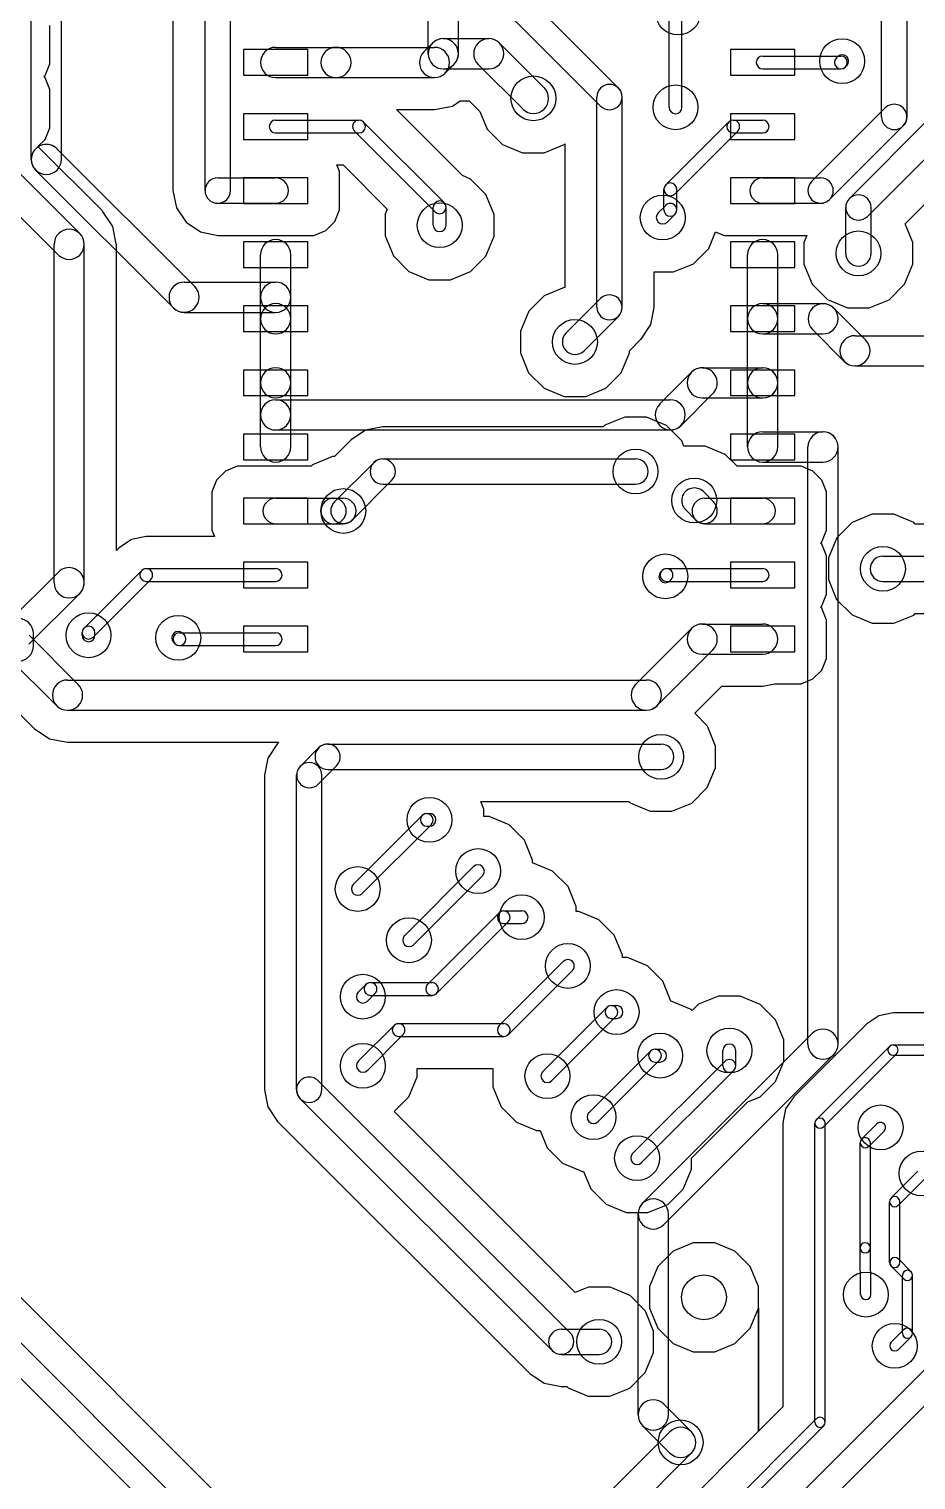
# Model space of a CAD drawing. Extents: x 34571 to 78815, y 19603 to 63847.
# Drawn here: x 54496 to 61416, y 41898 to 53221 of the extents above; entities that cross this region are included whole.
import ezdxf

# ---------------------------------------------------------------- set-up
doc = ezdxf.new("R2010")
doc.units = 0
doc.layers.add('BLACK', color=1, linetype='CONTINUOUS')

msp = doc.modelspace()

# ---------------------------------------------------------------- linework, layer by layer
at = {"layer": 'BLACK'}
for p, q in [((57610, 53028), (57610, 57282)), ((57846, 53028), (57846, 57282)), ((55619, 55654), (55619, 51960)), ((55619, 55654), (55619, 51960)), ((55869, 51960), (55869, 55654)), ((56067, 51960), (56067, 55654)), ((61148, 52535), (61148, 54627)), ((61346, 52535), (61346, 54627)), ((54513, 52204), (54513, 54100)), ((54749, 52204), (54749, 54100)), ((58119, 53736), (59095, 52760)), ((57979, 53596), (58955, 52620)), ((59490, 52610), (59490, 53330)), ((59590, 52610), (59590, 53330)), ((54659, 53049), (54659, 53249)), ((54659, 53049), (54659, 53249)), ((57577, 53043), (57645, 53111)), ((57728, 53146), (58082, 53146)), ((58166, 53111), (58514, 52763)), ((54659, 52950), (54659, 53049)), ((54659, 52950), (54659, 53049)), ((56670, 53060), (56170, 53060)), ((56170, 53060), (56170, 52860)), ((56420, 53078), (56890, 53078)), ((56670, 52860), (56670, 53060)), ((56891, 53078), (57659, 53078)), ((60470, 53060), (59970, 53060)), ((59970, 53060), (59970, 52860)), ((60220, 53010), (60830, 53010)), ((60470, 52860), (60470, 53060)), ((60805, 53005), (60795, 52995)), ((54621, 52859), (54659, 52950)), ((54621, 52859), (54659, 52950)), ((57728, 52910), (58082, 52910)), ((57743, 52877), (57811, 52945)), ((58000, 52945), (58348, 52597)), ((60220, 52910), (60830, 52910)), ((60875, 52935), (60865, 52925)), ((54612, 52850), (54621, 52859)), ((54612, 52850), (54621, 52859)), ((54621, 52841), (54612, 52850)), ((54621, 52841), (54612, 52850)), ((54659, 52749), (54621, 52841)), ((54659, 52749), (54621, 52841)), ((56170, 52860), (56670, 52860)), ((56420, 52842), (56890, 52842)), ((56891, 52842), (57659, 52842)), ((59970, 52860), (60470, 52860)), ((54659, 52549), (54659, 52749)), ((54659, 52549), (54659, 52749)), ((57801, 52620), (57860, 52660)), ((57801, 52620), (57860, 52660)), ((57860, 52660), (57931, 52660)), ((57860, 52660), (57931, 52660)), ((57931, 52660), (58013, 52578)), ((57931, 52660), (58013, 52578)), ((58926, 51050), (58926, 52690)), ((59124, 51050), (59124, 52690)), ((54659, 52450), (54659, 52549)), ((54659, 52450), (54659, 52549)), ((56670, 52560), (56170, 52560)), ((56170, 52560), (56170, 52360)), ((56670, 52360), (56670, 52560)), ((57877, 52077), (57362, 52592)), ((57362, 52592), (57660, 52592)), ((57877, 52077), (57362, 52592)), ((57362, 52592), (57660, 52592)), ((57660, 52592), (57801, 52620)), ((57660, 52592), (57801, 52620)), ((58013, 52578), (58070, 52440)), ((58013, 52578), (58070, 52440)), ((60470, 52560), (59970, 52560)), ((59970, 52560), (59970, 52360)), ((60470, 52360), (60470, 52560)), ((60602, 52031), (61176, 52605)), ((54621, 52359), (54659, 52450)), ((54621, 52359), (54659, 52450)), ((56420, 52510), (57070, 52510)), ((57664, 51795), (57035, 52424)), ((57735, 51866), (57106, 52495)), ((58070, 52440), (58190, 52320)), ((58070, 52440), (58190, 52320)), ((59465, 52006), (59954, 52495)), ((59536, 51935), (60025, 52424)), ((59990, 52510), (60220, 52510)), ((60742, 51891), (61316, 52465)), ((61533, 52535), (60897, 51899)), ((54565, 52304), (54621, 52359)), ((54565, 52304), (54621, 52359)), ((56170, 52360), (56670, 52360)), ((56420, 52410), (57070, 52410)), ((58190, 52320), (58346, 52255)), ((58190, 52320), (58346, 52255)), ((58515, 52255), (58671, 52319)), ((58515, 52255), (58671, 52319)), ((58671, 52319), (58676, 52324)), ((58671, 52319), (58676, 52324)), ((58676, 52324), (58676, 51204)), ((58676, 52324), (58676, 51204)), ((59970, 52360), (60470, 52360)), ((59990, 52410), (60220, 52410)), ((61673, 52395), (61037, 51759)), ((54891, 51625), (54244, 52272)), ((55069, 51801), (54565, 52304)), ((55069, 51801), (54565, 52304)), ((55789, 51212), (54714, 52287)), ((58346, 52255), (58515, 52255)), ((58346, 52255), (58515, 52255)), ((54724, 51458), (54077, 52105)), ((55622, 51045), (54547, 52120)), ((56919, 52109), (56897, 52160)), ((56897, 52160), (56946, 52160)), ((56919, 52109), (56897, 52160)), ((56897, 52160), (56946, 52160)), ((56919, 51909), (56919, 52109)), ((56919, 51909), (56919, 52109)), ((56946, 52160), (57291, 51815)), ((56946, 52160), (57291, 51815)), ((55968, 52059), (56420, 52059)), ((56670, 52060), (56170, 52060)), ((56170, 52060), (56170, 51860)), ((56670, 51860), (56670, 52060)), ((57941, 52050), (57877, 52077)), ((57941, 52050), (57877, 52077)), ((58061, 51930), (57941, 52050)), ((58061, 51930), (57941, 52050)), ((60470, 52060), (59970, 52060)), ((59970, 52060), (59970, 51860)), ((60220, 52059), (60672, 52059)), ((60470, 51860), (60470, 52060)), ((55619, 51960), (55646, 51826)), ((55619, 51960), (55646, 51826)), ((55968, 51861), (56420, 51861)), ((56170, 51860), (56670, 51860)), ((56919, 51810), (56919, 51909)), ((56919, 51810), (56919, 51909)), ((58125, 51774), (58061, 51930)), ((58125, 51774), (58061, 51930)), ((59450, 51810), (59450, 51970)), ((59550, 51810), (59550, 51970)), ((59970, 51860), (60470, 51860)), ((60220, 51861), (60672, 51861)), ((61332, 51700), (61522, 51891)), ((61332, 51700), (61522, 51891)), ((55069, 51800), (55069, 51801)), ((55069, 51800), (55069, 51801)), ((55149, 51681), (55069, 51800)), ((55149, 51681), (55069, 51800)), ((55646, 51826), (55721, 51713)), ((55646, 51826), (55721, 51713)), ((56881, 51719), (56919, 51810)), ((56881, 51719), (56919, 51810)), ((57291, 51815), (57275, 51775)), ((57291, 51815), (57275, 51775)), ((57275, 51775), (57275, 51606)), ((57275, 51775), (57275, 51606)), ((57650, 51690), (57650, 51830)), ((57750, 51690), (57750, 51830)), ((58125, 51605), (58125, 51774)), ((58125, 51605), (58125, 51774)), ((59405, 51786), (59464, 51845)), ((59476, 51715), (59535, 51774)), ((60868, 51470), (60868, 51828)), ((61066, 51470), (61066, 51828)), ((55176, 51541), (55149, 51681)), ((55176, 51541), (55149, 51681)), ((55721, 51713), (55834, 51638)), ((55721, 51713), (55834, 51638)), ((55834, 51638), (55968, 51611)), ((55834, 51638), (55968, 51611)), ((56719, 51611), (56811, 51649)), ((56719, 51611), (56811, 51649)), ((56811, 51649), (56881, 51719)), ((56811, 51649), (56881, 51719)), ((59800, 51509), (59853, 51639)), ((59800, 51509), (59853, 51639)), ((59853, 51639), (59920, 51611)), ((59853, 51639), (59920, 51611)), ((61392, 51554), (61332, 51700)), ((61392, 51554), (61332, 51700)), ((54691, 48900), (54691, 51540)), ((54927, 48900), (54927, 51540)), ((55177, 51540), (55176, 51541)), ((55177, 51540), (55176, 51541)), ((55177, 49151), (55177, 51540)), ((55177, 49151), (55177, 51540)), ((55968, 51611), (56120, 51611)), ((55968, 51611), (56120, 51611)), ((56120, 51611), (56219, 51611)), ((56120, 51611), (56219, 51611)), ((56670, 51560), (56170, 51560)), ((56170, 51560), (56170, 51360)), ((56219, 51611), (56420, 51611)), ((56219, 51611), (56420, 51611)), ((56420, 51611), (56719, 51611)), ((56420, 51611), (56719, 51611)), ((56670, 51360), (56670, 51560)), ((57275, 51606), (57339, 51450)), ((57275, 51606), (57339, 51450)), ((58060, 51449), (58125, 51605)), ((58060, 51449), (58125, 51605)), ((59920, 51611), (60019, 51611)), ((59920, 51611), (60019, 51611)), ((60470, 51560), (59970, 51560)), ((59970, 51560), (59970, 51360)), ((60019, 51611), (60220, 51611)), ((60019, 51611), (60220, 51611)), ((60220, 51611), (60519, 51611)), ((60220, 51611), (60519, 51611)), ((60470, 51360), (60470, 51560)), ((60519, 51611), (60565, 51611)), ((60519, 51611), (60565, 51611)), ((60565, 51611), (60542, 51555)), ((60565, 51611), (60542, 51555)), ((60542, 51555), (60542, 51386)), ((60542, 51555), (60542, 51386)), ((61392, 51385), (61392, 51554)), ((61392, 51385), (61392, 51554)), ((56302, 51128), (56302, 51460)), ((56538, 51128), (56538, 51460)), ((57339, 51450), (57459, 51330)), ((57339, 51450), (57459, 51330)), ((57940, 51329), (58060, 51449)), ((57940, 51329), (58060, 51449)), ((59680, 51389), (59800, 51509)), ((59680, 51389), (59800, 51509)), ((60102, 50960), (60102, 51460)), ((60338, 50960), (60338, 51460)), ((56170, 51360), (56670, 51360)), ((57459, 51330), (57615, 51265)), ((57459, 51330), (57615, 51265)), ((57784, 51265), (57940, 51329)), ((57784, 51265), (57940, 51329)), ((59374, 51049), (59374, 51325)), ((59374, 51325), (59524, 51325)), ((59374, 51049), (59374, 51325)), ((59374, 51325), (59524, 51325)), ((59524, 51325), (59680, 51389)), ((59524, 51325), (59680, 51389)), ((59970, 51360), (60470, 51360)), ((60542, 51386), (60606, 51230)), ((60542, 51386), (60606, 51230)), ((61327, 51229), (61392, 51385)), ((61327, 51229), (61392, 51385)), ((55706, 51246), (56420, 51246)), ((57615, 51265), (57784, 51265)), ((57615, 51265), (57784, 51265)), ((58671, 51204), (58515, 51140)), ((58671, 51204), (58515, 51140)), ((58676, 51204), (58671, 51204)), ((58676, 51204), (58671, 51204)), ((60606, 51230), (60726, 51110)), ((60606, 51230), (60726, 51110)), ((61207, 51109), (61327, 51229)), ((61207, 51109), (61327, 51229)), ((56302, 50960), (56302, 51128)), ((56538, 50960), (56538, 51128)), ((58515, 51140), (58395, 51020)), ((58515, 51140), (58395, 51020)), ((58954, 51118), (58686, 50850)), ((60220, 51078), (60690, 51078)), ((60726, 51110), (60882, 51045)), ((60726, 51110), (60882, 51045)), ((61051, 51045), (61207, 51109)), ((61051, 51045), (61207, 51109)), ((55706, 51010), (56420, 51010)), ((56670, 51060), (56170, 51060)), ((56170, 51060), (56170, 50860)), ((56302, 50460), (56302, 50960)), ((56538, 50460), (56538, 50960)), ((56670, 50860), (56670, 51060)), ((58395, 51020), (58330, 50864)), ((58395, 51020), (58330, 50864)), ((59094, 50978), (58826, 50710)), ((59347, 50915), (59374, 51048)), ((59347, 50915), (59374, 51048)), ((59374, 51048), (59373, 51049)), ((59373, 51049), (59374, 51049)), ((59374, 51048), (59373, 51049)), ((59373, 51049), (59374, 51049)), ((60470, 51060), (59970, 51060)), ((59970, 51060), (59970, 50860)), ((60102, 50460), (60102, 50960)), ((60338, 50460), (60338, 50960)), ((60470, 50860), (60470, 51060)), ((60775, 51043), (61024, 50794)), ((60882, 51045), (61051, 51045)), ((60882, 51045), (61051, 51045)), ((56170, 50860), (56670, 50860)), ((58330, 50864), (58330, 50695)), ((58330, 50864), (58330, 50695)), ((59272, 50802), (59347, 50915)), ((59272, 50802), (59347, 50915)), ((59970, 50860), (60470, 50860)), ((60220, 50842), (60690, 50842)), ((60608, 50876), (60857, 50627)), ((59180, 50711), (59269, 50801)), ((59180, 50711), (59269, 50801)), ((59269, 50801), (59271, 50802)), ((59269, 50801), (59271, 50802)), ((59271, 50802), (59272, 50802)), ((59271, 50802), (59272, 50802)), ((60941, 50828), (63619, 50828)), ((58330, 50695), (58394, 50539)), ((58330, 50695), (58394, 50539)), ((59115, 50538), (59180, 50694)), ((59115, 50538), (59180, 50694)), ((59180, 50694), (59180, 50711)), ((59180, 50694), (59180, 50711)), ((56670, 50560), (56170, 50560)), ((56170, 50560), (56170, 50360)), ((56670, 50360), (56670, 50560)), ((58394, 50539), (58514, 50419)), ((58394, 50539), (58514, 50419)), ((58995, 50418), (59115, 50538)), ((58995, 50418), (59115, 50538)), ((59416, 50294), (59665, 50543)), ((59749, 50578), (60219, 50578)), ((60470, 50560), (59970, 50560)), ((59970, 50560), (59970, 50360)), ((60470, 50360), (60470, 50560)), ((60941, 50592), (63619, 50592)), ((56302, 50210), (56302, 50460)), ((56538, 50210), (56538, 50460)), ((58514, 50419), (58670, 50354)), ((58514, 50419), (58670, 50354)), ((58839, 50354), (58995, 50418)), ((58839, 50354), (58995, 50418)), ((60102, 49960), (60102, 50460)), ((60338, 49960), (60338, 50460)), ((56170, 50360), (56670, 50360)), ((56420, 50328), (59498, 50328)), ((58670, 50354), (58839, 50354)), ((58670, 50354), (58839, 50354)), ((59583, 50127), (59832, 50376)), ((59749, 50342), (60219, 50342)), ((59970, 50360), (60470, 50360)), ((56302, 49960), (56302, 50210)), ((56538, 49960), (56538, 50210)), ((59144, 50193), (58988, 50129)), ((59144, 50193), (58988, 50129)), ((59313, 50193), (59144, 50193)), ((59313, 50193), (59144, 50193)), ((59469, 50128), (59313, 50193)), ((59469, 50128), (59313, 50193)), ((56670, 50060), (56170, 50060)), ((56170, 50060), (56170, 49860)), ((56420, 50092), (59498, 50092)), ((56670, 49860), (56670, 50060)), ((57122, 50090), (57009, 50015)), ((57122, 50090), (57009, 50015)), ((57256, 50117), (57122, 50090)), ((57256, 50117), (57122, 50090)), ((58976, 50117), (57256, 50117)), ((58976, 50117), (57256, 50117)), ((58988, 50129), (58976, 50117)), ((58988, 50129), (58976, 50117)), ((59589, 50008), (59469, 50128)), ((59589, 50008), (59469, 50128)), ((60470, 50060), (59970, 50060)), ((59970, 50060), (59970, 49860)), ((60220, 50078), (60690, 50078)), ((60470, 49860), (60470, 50060)), ((57007, 50013), (56879, 49885)), ((57007, 50013), (56879, 49885)), ((57009, 50015), (57007, 50013)), ((57009, 50015), (57007, 50013)), ((59605, 49967), (59589, 50008)), ((59605, 49967), (59589, 50008)), ((59771, 49967), (59605, 49967)), ((59771, 49967), (59605, 49967)), ((59927, 49902), (59771, 49967)), ((59927, 49902), (59771, 49967)), ((60573, 45300), (60573, 49960)), ((60809, 45300), (60809, 49960)), ((56170, 49860), (56670, 49860)), ((56708, 49821), (56696, 49809)), ((56708, 49821), (56696, 49809)), ((56864, 49885), (56708, 49821)), ((56864, 49885), (56708, 49821)), ((56879, 49885), (56864, 49885)), ((56879, 49885), (56864, 49885)), ((57185, 49837), (56879, 49531)), ((57256, 49867), (59228, 49867)), ((60020, 49809), (59927, 49902)), ((60020, 49809), (59927, 49902)), ((59970, 49860), (60470, 49860)), ((60220, 49842), (60690, 49842)), ((56029, 49771), (55959, 49701)), ((56029, 49771), (55959, 49701)), ((56121, 49809), (56029, 49771)), ((56121, 49809), (56029, 49771)), ((56420, 49809), (56121, 49809)), ((56420, 49809), (56121, 49809)), ((56621, 49809), (56420, 49809)), ((56621, 49809), (56420, 49809)), ((56696, 49809), (56621, 49809)), ((56696, 49809), (56621, 49809)), ((60220, 49809), (60020, 49809)), ((60220, 49809), (60020, 49809)), ((60421, 49809), (60220, 49809)), ((60421, 49809), (60220, 49809)), ((60520, 49809), (60421, 49809)), ((60520, 49809), (60421, 49809)), ((60611, 49771), (60520, 49809)), ((60611, 49771), (60520, 49809)), ((60681, 49701), (60611, 49771)), ((60681, 49701), (60611, 49771)), ((55959, 49701), (55921, 49610)), ((55959, 49701), (55921, 49610)), ((55921, 49610), (55921, 49511)), ((55921, 49610), (55921, 49511)), ((57325, 49697), (57019, 49391)), ((57256, 49669), (59228, 49669)), ((59837, 49531), (59757, 49611)), ((60719, 49609), (60681, 49701)), ((60719, 49609), (60681, 49701)), ((60719, 49409), (60719, 49609)), ((60719, 49409), (60719, 49609)), ((55921, 49511), (55921, 49311)), ((55921, 49511), (55921, 49311)), ((56670, 49560), (56170, 49560)), ((56170, 49560), (56170, 49360)), ((56420, 49559), (56872, 49559)), ((56670, 49360), (56670, 49560)), ((56872, 49559), (56948, 49559)), ((59768, 49559), (60220, 49559)), ((60470, 49560), (59970, 49560)), ((59970, 49560), (59970, 49360)), ((60470, 49360), (60470, 49560)), ((59697, 49391), (59617, 49471)), ((60719, 49310), (60719, 49409)), ((60719, 49310), (60719, 49409)), ((60918, 49370), (60798, 49250)), ((60918, 49370), (60798, 49250)), ((61074, 49434), (60918, 49370)), ((61074, 49434), (60918, 49370)), ((61243, 49434), (61074, 49434)), ((61243, 49434), (61074, 49434)), ((61399, 49369), (61243, 49434)), ((61399, 49369), (61243, 49434)), ((61410, 49358), (61399, 49369)), ((61410, 49358), (61399, 49369)), ((55410, 49260), (55295, 49237)), ((55410, 49260), (55295, 49237)), ((55942, 49260), (55410, 49260)), ((55942, 49260), (55410, 49260)), ((55921, 49311), (55942, 49260)), ((55921, 49311), (55942, 49260)), ((56170, 49360), (56670, 49360)), ((56420, 49361), (56872, 49361)), ((56872, 49361), (56948, 49361)), ((59768, 49361), (60220, 49361)), ((59970, 49360), (60470, 49360)), ((60681, 49219), (60719, 49310)), ((60681, 49219), (60719, 49310)), ((61652, 49358), (61410, 49358)), ((61652, 49358), (61410, 49358)), ((55198, 49172), (55177, 49151)), ((55198, 49172), (55177, 49151)), ((55295, 49237), (55198, 49172)), ((55295, 49237), (55198, 49172)), ((60672, 49210), (60681, 49219)), ((60672, 49210), (60681, 49219)), ((60681, 49201), (60672, 49210)), ((60681, 49201), (60672, 49210)), ((60719, 49109), (60681, 49201)), ((60719, 49109), (60681, 49201)), ((60798, 49250), (60733, 49094)), ((60798, 49250), (60733, 49094)), ((56670, 49060), (56170, 49060)), ((56170, 49060), (56170, 48860)), ((56670, 48860), (56670, 49060)), ((60470, 49060), (59970, 49060)), ((59970, 49060), (59970, 48860)), ((60470, 48860), (60470, 49060)), ((60719, 48909), (60719, 49109)), ((60719, 48909), (60719, 49109)), ((60733, 49094), (60733, 48925)), ((60733, 49094), (60733, 48925)), ((61158, 49108), (61796, 49108)), ((54329, 48587), (54725, 48983)), ((54925, 48545), (55375, 48995)), ((54995, 48475), (55445, 48925)), ((55410, 49010), (56420, 49010)), ((59425, 48985), (59435, 48995)), ((59470, 49010), (60220, 49010)), ((59495, 48915), (59505, 48925)), ((60733, 48925), (60797, 48769)), ((60733, 48925), (60797, 48769)), ((54495, 48421), (54891, 48817)), ((55410, 48910), (56420, 48910)), ((56170, 48860), (56670, 48860)), ((59470, 48910), (60220, 48910)), ((59970, 48860), (60470, 48860)), ((60681, 48719), (60719, 48810)), ((60681, 48719), (60719, 48810)), ((60719, 48810), (60719, 48909)), ((60719, 48810), (60719, 48909)), ((61158, 48910), (61796, 48910)), ((60672, 48710), (60681, 48719)), ((60672, 48710), (60681, 48719)), ((60681, 48701), (60672, 48710)), ((60681, 48701), (60672, 48710)), ((60719, 48609), (60681, 48701)), ((60719, 48609), (60681, 48701)), ((60797, 48769), (60917, 48649)), ((60797, 48769), (60917, 48649)), ((59749, 48578), (60219, 48578)), ((60719, 48409), (60719, 48609)), ((60719, 48409), (60719, 48609)), ((60917, 48649), (61073, 48584)), ((60917, 48649), (61073, 48584)), ((61073, 48584), (61242, 48584)), ((61073, 48584), (61242, 48584)), ((61242, 48584), (61398, 48648)), ((61242, 48584), (61398, 48648)), ((61398, 48648), (61410, 48660)), ((61398, 48648), (61410, 48660)), ((61410, 48660), (61797, 48660)), ((61410, 48660), (61797, 48660)), ((54879, 48107), (54496, 48490)), ((54530, 48407), (54530, 48503)), ((54910, 48490), (54910, 48510)), ((55010, 48490), (55010, 48510)), ((55670, 48510), (56420, 48510)), ((55695, 48505), (55705, 48495)), ((56670, 48560), (56170, 48560)), ((56170, 48560), (56170, 48360)), ((56670, 48360), (56670, 48560)), ((59665, 48544), (59228, 48107)), ((60470, 48560), (59970, 48560)), ((59970, 48560), (59970, 48360)), ((60470, 48360), (60470, 48560)), ((55625, 48435), (55635, 48425)), ((55670, 48410), (56420, 48410)), ((56170, 48360), (56670, 48360)), ((59832, 48377), (59395, 47940)), ((59970, 48360), (60470, 48360)), ((60719, 48310), (60719, 48409)), ((60719, 48310), (60719, 48409)), ((54712, 47940), (54329, 48323)), ((59749, 48342), (60219, 48342)), ((60681, 48219), (60719, 48310)), ((60681, 48219), (60719, 48310)), ((54152, 48147), (54536, 47763)), ((54152, 48147), (54536, 47763)), ((54796, 48141), (59312, 48141)), ((60519, 48111), (60611, 48149)), ((60519, 48111), (60611, 48149)), ((60611, 48149), (60681, 48219)), ((60611, 48149), (60681, 48219)), ((59690, 47881), (59901, 48092)), ((59690, 47881), (59901, 48092)), ((59901, 48092), (60220, 48092)), ((59901, 48092), (60220, 48092)), ((60220, 48092), (60315, 48111)), ((60220, 48092), (60315, 48111)), ((60315, 48111), (60519, 48111)), ((60315, 48111), (60519, 48111)), ((54796, 47905), (59312, 47905)), ((59789, 47782), (59690, 47881)), ((59789, 47782), (59690, 47881)), ((59853, 47626), (59789, 47782)), ((59853, 47626), (59789, 47782)), ((54536, 47763), (54655, 47683)), ((54536, 47763), (54655, 47683)), ((54655, 47683), (54796, 47655)), ((54655, 47683), (54796, 47655)), ((54796, 47655), (56445, 47655)), ((54796, 47655), (56445, 47655)), ((56435, 47645), (56360, 47532)), ((56435, 47645), (56360, 47532)), ((56445, 47655), (56435, 47645)), ((56445, 47655), (56435, 47645)), ((56613, 47469), (56755, 47611)), ((56826, 47641), (59428, 47641)), ((59853, 47457), (59853, 47626)), ((59853, 47457), (59853, 47626)), ((56360, 47532), (56333, 47398)), ((56360, 47532), (56333, 47398)), ((56753, 47329), (56895, 47471)), ((56826, 47443), (59428, 47443)), ((59788, 47301), (59853, 47457)), ((59788, 47301), (59853, 47457)), ((56333, 47398), (56333, 44944)), ((56333, 47398), (56333, 44944)), ((56583, 44944), (56583, 47398)), ((56781, 44944), (56781, 47398)), ((59668, 47181), (59788, 47301)), ((59668, 47181), (59788, 47301)), ((58045, 47134), (58020, 47193)), ((58020, 47193), (59176, 47193)), ((58045, 47134), (58020, 47193)), ((58020, 47193), (59176, 47193)), ((58045, 47075), (58045, 47134)), ((58045, 47075), (58045, 47134)), ((59176, 47193), (59187, 47182)), ((59176, 47193), (59187, 47182)), ((59187, 47182), (59343, 47117)), ((59187, 47182), (59343, 47117)), ((59343, 47117), (59512, 47117)), ((59343, 47117), (59512, 47117)), ((59512, 47117), (59668, 47181)), ((59512, 47117), (59668, 47181)), ((57025, 46546), (57564, 47085)), ((57096, 46475), (57635, 47014)), ((57600, 47100), (57620, 47100)), ((57600, 47000), (57620, 47000)), ((58085, 47075), (58045, 47075)), ((58085, 47075), (58045, 47075)), ((58241, 47010), (58085, 47075)), ((58241, 47010), (58085, 47075)), ((58361, 46890), (58241, 47010)), ((58361, 46890), (58241, 47010)), ((58425, 46734), (58361, 46890)), ((58425, 46734), (58361, 46890)), ((57964, 46685), (57425, 46146)), ((58425, 46715), (58425, 46734)), ((58425, 46715), (58425, 46734)), ((58581, 46650), (58425, 46715)), ((58581, 46650), (58425, 46715)), ((58701, 46530), (58581, 46650)), ((58701, 46530), (58581, 46650)), ((58035, 46614), (57496, 46075)), ((58765, 46374), (58701, 46530)), ((58765, 46374), (58701, 46530)), ((57605, 45766), (58164, 46325)), ((58200, 46340), (58340, 46340)), ((58765, 46335), (58765, 46374)), ((58765, 46335), (58765, 46374)), ((58785, 46335), (58765, 46335)), ((58785, 46335), (58765, 46335)), ((58941, 46270), (58785, 46335)), ((58941, 46270), (58785, 46335)), ((57676, 45695), (58235, 46254)), ((58200, 46240), (58340, 46240)), ((59061, 46150), (58941, 46270)), ((59061, 46150), (58941, 46270)), ((59125, 45994), (59061, 46150)), ((59125, 45994), (59061, 46150)), ((59125, 45975), (59125, 45994)), ((59125, 45975), (59125, 45994)), ((59165, 45975), (59125, 45975)), ((59165, 45975), (59125, 45975)), ((59321, 45910), (59165, 45975)), ((59321, 45910), (59165, 45975)), ((58165, 45446), (58664, 45945)), ((58236, 45375), (58735, 45874)), ((59441, 45790), (59321, 45910)), ((59441, 45790), (59321, 45910)), ((57065, 45706), (57124, 45765)), ((57160, 45780), (57640, 45780)), ((59504, 45635), (59441, 45790)), ((59504, 45635), (59441, 45790)), ((57136, 45635), (57195, 45694)), ((57160, 45680), (57640, 45680)), ((59505, 45635), (59504, 45635)), ((59505, 45635), (59504, 45635)), ((59661, 45570), (59505, 45635)), ((59661, 45570), (59505, 45635)), ((59876, 45675), (59720, 45611)), ((59876, 45675), (59720, 45611)), ((60045, 45675), (59876, 45675)), ((60045, 45675), (59876, 45675)), ((60201, 45610), (60045, 45675)), ((60201, 45610), (60045, 45675)), ((58505, 45086), (59004, 45585)), ((59040, 45600), (59080, 45600)), ((59670, 45561), (59661, 45570)), ((59670, 45561), (59661, 45570)), ((59720, 45611), (59670, 45561)), ((59720, 45611), (59670, 45561)), ((60321, 45490), (60201, 45610)), ((60321, 45490), (60201, 45610)), ((61126, 45521), (61032, 45458)), ((61126, 45521), (61032, 45458)), ((61237, 45543), (61126, 45521)), ((61237, 45543), (61126, 45521)), ((61824, 45543), (61237, 45543)), ((61824, 45543), (61237, 45543)), ((57065, 45166), (57344, 45445)), ((57380, 45460), (58200, 45460)), ((58576, 45015), (59075, 45514)), ((59040, 45500), (59080, 45500)), ((60385, 45334), (60321, 45490)), ((60385, 45334), (60321, 45490)), ((61032, 45458), (60462, 44888)), ((61032, 45458), (60462, 44888)), ((57136, 45095), (57415, 45374)), ((57380, 45360), (58200, 45360)), ((60606, 45382), (59283, 44059)), ((60385, 45165), (60385, 45334)), ((60385, 45165), (60385, 45334)), ((61237, 45293), (61943, 45293)), ((58865, 44766), (59344, 45245)), ((59380, 45260), (59420, 45260)), ((60773, 45215), (59450, 43892)), ((59910, 45130), (59910, 45250)), ((60010, 45130), (60010, 45250)), ((60639, 44711), (61209, 45281)), ((60695, 44655), (61265, 45225)), ((61237, 45213), (61943, 45213)), ((57525, 45045), (57525, 45110)), ((57525, 45110), (58115, 45110)), ((57525, 45045), (57525, 45110)), ((57525, 45110), (58115, 45110)), ((58115, 45110), (58115, 44966)), ((58115, 45110), (58115, 44966)), ((58936, 44695), (59415, 45174)), ((59205, 44445), (59925, 45165)), ((59275, 44375), (59995, 45095)), ((59380, 45160), (59420, 45160)), ((60320, 45009), (60385, 45165)), ((60320, 45009), (60385, 45165)), ((58718, 43048), (56752, 45014)), ((57460, 44889), (57525, 45045)), ((57460, 44889), (57525, 45045)), ((58115, 44966), (58179, 44810)), ((58115, 44966), (58179, 44810)), ((60200, 44889), (60320, 45009)), ((60200, 44889), (60320, 45009)), ((56333, 44944), (56360, 44810)), ((56333, 44944), (56360, 44810)), ((58578, 42908), (56612, 44874)), ((57345, 44775), (57460, 44889)), ((57345, 44775), (57460, 44889)), ((59665, 44411), (60103, 44850)), ((59665, 44411), (60103, 44850)), ((60103, 44850), (60200, 44889)), ((60103, 44850), (60200, 44889)), ((60462, 44888), (60399, 44794)), ((60462, 44888), (60399, 44794)), ((56360, 44810), (56435, 44697)), ((56360, 44810), (56435, 44697)), ((58758, 43361), (57345, 44775)), ((58758, 43361), (57345, 44775)), ((58179, 44810), (58299, 44690)), ((58179, 44810), (58299, 44690)), ((60399, 44794), (60377, 44683)), ((60399, 44794), (60377, 44683)), ((56435, 44697), (58400, 42733)), ((56435, 44697), (58400, 42733)), ((58299, 44690), (58455, 44625)), ((58299, 44690), (58455, 44625)), ((58455, 44625), (58483, 44625)), ((58455, 44625), (58483, 44625)), ((58483, 44625), (58539, 44490)), ((58483, 44625), (58539, 44490)), ((60377, 44683), (60377, 42469)), ((60377, 44683), (60377, 42469)), ((60627, 42349), (60627, 44683)), ((60707, 42349), (60707, 44683)), ((60992, 44559), (61111, 44678)), ((61049, 44502), (61168, 44621)), ((60980, 43710), (60980, 44530)), ((61060, 43710), (61060, 44530)), ((58539, 44490), (58659, 44370)), ((58539, 44490), (58659, 44370)), ((59665, 44325), (59665, 44411)), ((59665, 44325), (59665, 44411)), ((58659, 44370), (58815, 44305)), ((58659, 44370), (58815, 44305)), ((58815, 44305), (58823, 44305)), ((58815, 44305), (58823, 44305)), ((58823, 44305), (58879, 44170)), ((58823, 44305), (58879, 44170)), ((59600, 44169), (59665, 44325)), ((59600, 44169), (59665, 44325)), ((61431, 44308), (61222, 44099)), ((57317, 40436), (53569, 44185)), ((57317, 40436), (53569, 44185)), ((58879, 44170), (58999, 44050)), ((58879, 44170), (58999, 44050)), ((59480, 44049), (59600, 44169)), ((59480, 44049), (59600, 44169)), ((61488, 44251), (61279, 44042)), ((57142, 40258), (53290, 44110)), ((58999, 44050), (59155, 43985)), ((58999, 44050), (59155, 43985)), ((59324, 43985), (59480, 44049)), ((59324, 43985), (59480, 44049)), ((61210, 43596), (61210, 44070)), ((61290, 43596), (61290, 44070)), ((57002, 40118), (53150, 43970)), ((59155, 43985), (59324, 43985)), ((59155, 43985), (59324, 43985)), ((59248, 42406), (59248, 43974)), ((59484, 42406), (59484, 43974)), ((59678, 43749), (59522, 43685)), ((59678, 43749), (59522, 43685)), ((59847, 43749), (59678, 43749)), ((59847, 43749), (59678, 43749)), ((60003, 43684), (59847, 43749)), ((60003, 43684), (59847, 43749)), ((60984, 43346), (60980, 43709)), ((61064, 43347), (61060, 43710)), ((59522, 43685), (59402, 43565)), ((59522, 43685), (59402, 43565)), ((60123, 43564), (60003, 43684)), ((60123, 43564), (60003, 43684)), ((61279, 43623), (61378, 43524)), ((59402, 43565), (59337, 43409)), ((59402, 43565), (59337, 43409)), ((60187, 43408), (60123, 43564)), ((60187, 43408), (60123, 43564)), ((61222, 43566), (61321, 43467)), ((61310, 43045), (61310, 43495)), ((61390, 43045), (61390, 43495)), ((58860, 43402), (58758, 43361)), ((58860, 43402), (58758, 43361)), ((59029, 43402), (58860, 43402)), ((59029, 43402), (58860, 43402)), ((59185, 43337), (59029, 43402)), ((59185, 43337), (59029, 43402)), ((59337, 43409), (59337, 43240)), ((59337, 43409), (59337, 43240)), ((60187, 43239), (60187, 43408)), ((60187, 43239), (60187, 43408)), ((59305, 43217), (59185, 43337)), ((59305, 43217), (59185, 43337)), ((59369, 43061), (59305, 43217)), ((59369, 43061), (59305, 43217)), ((59337, 43240), (59401, 43084)), ((59337, 43240), (59401, 43084)), ((60122, 43083), (60187, 43239)), ((60122, 43083), (60187, 43239)), ((60187, 42279), (60187, 43239)), ((60187, 43239), (60187, 42279)), ((60187, 42279), (60187, 43239)), ((60187, 43239), (60187, 42279)), ((58649, 43076), (58943, 43076)), ((59369, 42892), (59369, 43061)), ((59369, 42892), (59369, 43061)), ((59401, 43084), (59521, 42964)), ((59401, 43084), (59521, 42964)), ((60002, 42963), (60122, 43083)), ((60002, 42963), (60122, 43083)), ((61321, 43073), (61222, 42974)), ((59521, 42964), (59677, 42899)), ((59521, 42964), (59677, 42899)), ((59846, 42899), (60002, 42963)), ((59846, 42899), (60002, 42963)), ((61686, 42963), (59854, 41131)), ((61378, 43016), (61279, 42917)), ((58649, 42878), (58943, 42878)), ((59304, 42736), (59369, 42892)), ((59304, 42736), (59369, 42892)), ((59677, 42899), (59846, 42899)), ((59677, 42899), (59846, 42899)), ((61826, 42823), (59994, 40991)), ((58400, 42733), (58402, 42730)), ((58400, 42733), (58402, 42730)), ((58402, 42730), (58515, 42655)), ((58402, 42730), (58515, 42655)), ((59184, 42616), (59304, 42736)), ((59184, 42616), (59304, 42736)), ((58515, 42655), (58516, 42655)), ((58515, 42655), (58516, 42655)), ((58516, 42655), (58582, 42642)), ((58516, 42655), (58582, 42642)), ((58582, 42642), (58648, 42628)), ((58582, 42642), (58648, 42628)), ((58648, 42628), (58648, 42629)), ((58648, 42629), (58649, 42628)), ((58648, 42628), (58648, 42629)), ((58648, 42629), (58649, 42628)), ((58649, 42628), (58692, 42628)), ((58649, 42628), (58692, 42628)), ((58692, 42628), (58703, 42617)), ((58692, 42628), (58703, 42617)), ((58703, 42617), (58859, 42552)), ((58703, 42617), (58859, 42552)), ((59028, 42552), (59184, 42616)), ((59028, 42552), (59184, 42616)), ((58859, 42552), (59028, 42552)), ((58859, 42552), (59028, 42552)), ((59450, 42489), (59663, 42276)), ((60377, 42469), (60187, 42279)), ((60377, 42469), (60187, 42279)), ((59353, 41091), (60638, 42376)), ((59496, 42275), (57917, 40696)), ((60187, 42279), (59176, 41267)), ((60187, 42279), (59176, 41267)), ((59283, 42322), (59496, 42109)), ((59410, 41034), (60695, 42319)), ((59663, 42108), (58084, 40529))]:
    msp.add_line(p, q, dxfattribs=at)
for centre in [(59560, 53350), (60840, 52970), (58431, 52680), (59540, 52610), (57700, 51690), (59440, 51750), (60967, 51470), (58755, 50779), (59228, 49768), (59686, 49542), (56948, 49460), (61158, 49009), (59460, 48950), (54960, 48490), (55660, 48470), (59428, 47542), (57620, 47050), (58000, 46650), (57060, 46510), (58340, 46290), (57460, 46110), (58700, 45910), (57100, 45670), (59080, 45550), (59960, 45250), (57100, 45130), (59420, 45210), (58540, 45050), (58900, 44730), (61140, 44650), (59240, 44410), (61460, 44290), (59762, 43324), (61025, 43345), (58944, 42977), (61250, 42945), (59580, 42192)]:
    msp.add_circle(centre, 175, dxfattribs=at)
for centre, radius, start, end in [((57728, 53028), 118, 90, 270), ((57728, 53028), 118, 315, 495), ((58083, 53028), 118, 45, 225), ((58082, 53028), 118, 270, 450), ((56420, 52960), 118, 90, 270), ((56891, 52960), 118, 90, 270), ((56890, 52960), 118, 270, 450), ((57660, 52960), 118, 135, 315), ((57728, 53028), 118, 180, 360), ((57659, 52960), 118, 270, 450), ((60220, 52960), 50, 90, 270), ((60830, 52960), 50, 135, 315), ((60840, 52970), 50, -45, 135), ((60830, 52960), 50, 270, 450), ((58431, 52680), 118, 225, 405), ((59025, 52690), 99, 360, 540), ((59025, 52690), 99, 225, 405), ((59540, 52610), 50, 180, 360), ((61246, 52535), 99, 315, 495), ((56420, 52460), 50, 90, 270), ((57070, 52460), 50, 405, 585), ((57070, 52460), 50, 270, 450), ((59990, 52460), 50, 90, 270), ((59990, 52460), 50, 315, 495), ((60220, 52460), 50, 270, 450), ((61247, 52535), 99, 180, 360), ((54631, 52203), 118, 405, 585), ((54631, 52204), 118, 180, 360), ((55968, 51960), 99, 90, 270), ((56420, 51960), 99, 270, 450), ((59500, 51970), 50, 360, 540), ((59500, 51970), 50, 135, 315), ((60220, 51960), 99, 90, 270), ((60672, 51961), 99, 135, 315), ((60672, 51960), 99, 270, 450), ((55968, 51960), 99, 180, 360), ((57700, 51830), 50, 360, 540), ((57700, 51830), 50, 225, 405), ((59500, 51810), 50, 315, 495), ((60967, 51828), 99, 360, 540), ((60967, 51829), 99, 135, 315), ((59440, 51750), 50, 135, 315), ((59500, 51810), 50, 180, 360), ((54809, 51540), 118, 360, 540), ((57700, 51690), 50, 180, 360), ((54808, 51541), 118, 225, 405), ((56420, 51460), 118, 360, 540), ((60220, 51460), 118, 360, 540), ((60967, 51470), 99, 180, 360), ((55706, 51128), 118, 90, 270), ((55705, 51129), 118, 225, 405), ((56420, 51128), 118, 360, 540), ((56420, 51128), 118, 270, 450), ((56420, 51128), 118, 180, 360), ((56420, 50960), 118, 360, 540), ((59024, 51048), 99, -45, 135), ((60220, 50960), 118, 360, 540), ((60220, 50960), 118, 90, 270), ((60692, 50959), 118, 45, 225), ((60690, 50960), 118, 270, 450), ((56420, 50960), 118, 180, 360), ((59025, 51050), 99, 180, 360), ((60220, 50960), 118, 180, 360), ((58756, 50780), 99, 135, 315), ((60941, 50710), 118, 90, 270), ((60940, 50711), 118, 225, 405), ((56420, 50460), 118, 360, 540), ((59749, 50460), 118, 90, 270), ((59748, 50459), 118, 315, 495), ((60220, 50460), 118, 360, 540), ((60219, 50460), 118, 270, 450), ((56420, 50460), 118, 180, 360), ((60220, 50460), 118, 180, 360), ((56420, 50210), 118, 360, 540), ((56420, 50210), 118, 90, 270), ((59500, 50211), 118, 135, 315), ((59498, 50210), 118, 270, 450), ((56420, 50210), 118, 180, 360), ((60220, 49960), 118, 90, 270), ((60691, 49960), 118, 360, 540), ((60690, 49960), 118, 270, 450), ((56420, 49960), 118, 180, 360), ((60220, 49960), 118, 180, 360), ((57256, 49768), 99, 90, 270), ((57255, 49767), 99, -45, 135), ((59228, 49768), 99, 270, 450), ((59687, 49541), 99, 405, 585), ((56420, 49460), 99, 90, 270), ((56872, 49460), 99, 90, 270), ((56949, 49461), 99, 135, 315), ((56872, 49460), 99, 270, 450), ((56948, 49460), 99, 270, 450), ((59768, 49460), 99, 90, 270), ((59767, 49461), 99, 225, 405), ((60220, 49460), 99, 270, 450), ((61158, 49009), 99, 90, 270), ((54808, 48900), 118, 315, 495), ((55410, 48960), 50, 90, 270), ((55410, 48960), 50, 315, 495), ((56420, 48960), 50, 270, 450), ((59460, 48950), 50, 135, 315), ((59470, 48960), 50, 90, 270), ((59470, 48960), 50, 315, 495), ((60220, 48960), 50, 270, 450), ((54809, 48900), 118, 180, 360), ((54412, 48503), 118, 360, 540), ((59749, 48460), 118, 90, 270), ((59748, 48460), 118, -45, 135), ((60219, 48460), 118, 270, 450), ((54960, 48510), 50, 360, 540), ((54960, 48510), 50, 135, 315), ((54960, 48490), 50, 180, 360), ((55660, 48470), 50, 45, 225), ((55670, 48460), 50, 90, 270), ((55670, 48460), 50, 225, 405), ((56420, 48460), 50, 270, 450), ((54412, 48407), 118, 180, 360), ((54796, 48023), 118, 90, 270), ((59312, 48023), 118, 270, 450), ((54796, 48023), 118, 225, 405), ((59312, 48024), 118, 135, 315), ((56826, 47542), 99, 90, 270), ((56825, 47541), 99, 315, 495), ((59428, 47542), 99, 270, 450), ((56682, 47398), 99, 360, 540), ((56683, 47399), 99, 135, 315), ((57600, 47050), 50, 90, 270), ((57599, 47049), 50, 315, 495), ((57620, 47050), 50, 270, 450), ((57999, 46649), 50, -45, 135), ((57061, 46511), 50, 135, 315), ((58200, 46290), 50, 90, 270), ((58199, 46289), 50, 315, 495), ((58340, 46290), 50, 270, 450), ((57461, 46111), 50, 135, 315), ((58700, 45910), 50, 315, 495), ((57160, 45730), 50, 90, 270), ((57160, 45730), 50, 315, 495), ((57641, 45731), 50, 135, 315), ((57640, 45730), 50, 270, 450), ((57100, 45670), 50, 135, 315), ((59040, 45550), 50, 90, 270), ((59040, 45550), 50, 315, 495), ((59080, 45550), 50, 270, 450), ((57380, 45410), 50, 90, 270), ((57379, 45409), 50, 315, 495), ((58200, 45410), 50, 135, 315), ((58200, 45410), 50, 270, 450), ((60690, 45299), 118, -45, 135), ((59960, 45250), 50, 360, 540), ((60691, 45300), 118, 180, 360), ((61237, 45253), 40, 90, 270), ((61237, 45253), 40, 315, 495), ((59380, 45210), 50, 90, 270), ((59380, 45210), 50, 315, 495), ((59420, 45210), 50, 270, 450), ((59960, 45130), 50, 315, 495), ((57101, 45131), 50, 135, 315), ((58540, 45050), 50, 135, 315), ((59960, 45130), 50, 180, 360), ((56682, 44944), 99, 405, 585), ((56682, 44944), 99, 180, 360), ((58900, 44730), 50, 135, 315), ((60667, 44683), 40, 360, 540), ((60667, 44683), 40, 135, 315), ((61139, 44649), 40, 315, 495), ((61020, 44530), 40, 360, 540), ((61021, 44531), 40, 135, 315), ((59240, 44410), 50, 135, 315), ((59366, 43974), 118, 360, 540), ((59366, 43975), 118, 135, 315), ((61250, 44070), 40, 360, 540), ((61250, 44070), 40, 135, 315), ((61020, 43710), 40, 360, 540), ((61020, 43710), 40, 180, 360), ((61250, 43596), 40, 180, 360), ((61251, 43594), 40, 45, 225), ((61350, 43495), 40, 360, 540), ((61349, 43496), 40, 225, 405), ((61024, 43346), 40, 180, 360), ((58649, 42977), 99, 90, 270), ((58648, 42978), 99, 225, 405), ((58943, 42977), 99, 270, 450), ((61350, 43045), 40, 180, 360), ((61349, 43044), 40, -45, 135), ((61251, 42946), 40, 135, 315), ((59366, 42406), 118, 45, 225), ((59366, 42406), 118, 180, 360), ((60667, 42349), 40, 180, 360), ((60667, 42348), 40, 315, 495), ((59580, 42192), 118, -45, 135), ((59580, 42192), 118, 225, 405)]:
    msp.add_arc(centre, radius, start, end, dxfattribs=at)

doc.saveas('drawing.dxf')
